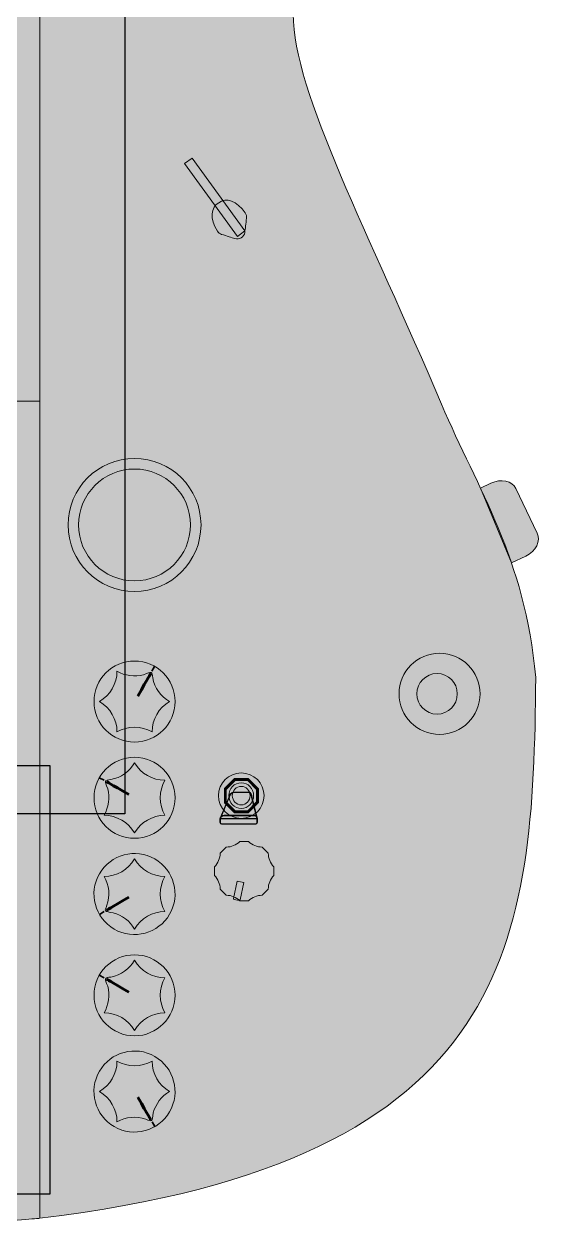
# Model space of a CAD drawing. Header units: millimetres. Extents: x -1358 to 1584, y -714 to 655.
# Drawn here: x 269 to 371.1, y -713.6 to -476.2 of the extents above; entities that cross this region are included whole.
import ezdxf

# ---------------------------------------------------------------- set-up
doc = ezdxf.new("R2010")
doc.units = ezdxf.units.MM
doc.header["$MEASUREMENT"] = 0
doc.layers.add('finished guitar', color=7, linetype='Continuous')
picture_1 = doc.add_image_def('image8.png', size_in_pixel=(312, 240))
picture_2 = doc.add_image_def('image9.png', size_in_pixel=(242, 171))
picture_3 = doc.add_image_def('image10.png', size_in_pixel=(389, 588))

# ---------------------------------------------------------------- blocks, each defined once
blk = doc.blocks.new('block 244')
at = {"layer": 'finished guitar', "true_color": 0xf23005}
h = blk.add_hatch(color=20, dxfattribs=at)
h.dxf.hatch_style = 2
edge = h.paths.add_edge_path()
edge.add_spline(control_points=[(194.09, -330.14), (194.09, -330.14), (235.33, -330.14), (244.16, -330.14), (244.16, -336.05), (244.16, -366.73), (244.16, -381.32), (244.16, -395.91), (250.05, -404.66), (253.46, -409.58), (259.45, -420.31), (272.13, -425.75), (272.13, -425.75), (272.13, -425.75), (272.13, -712.05), (272.13, -712.05), (272.13, -712.05), (257.97, -713.57), (219.04, -713.57), (180.12, -713.57), (166.13, -710.48), (166.13, -710.48), (166.13, -710.48), (166.13, -381.18), (166.13, -381.18), (166.13, -381.18), (173.96, -381.73), (183.36, -373.65), (187.62, -369.84), (192.04, -363.09), (194.09, -359.56), (194.09, -353.51), (194.09, -330.14), (194.09, -330.14)], knot_values=[0, 0, 0, 0, 1, 1, 1, 2, 2, 2, 3, 3, 3, 4, 4, 4, 5, 5, 5, 6, 6, 6, 7, 7, 7, 8, 8, 8, 9, 9, 9, 10, 10, 10, 11, 11, 11, 11], degree=3, periodic=1)
at = {"layer": 'finished guitar', "lineweight": 0}
blk.add_open_spline([(194.09, -330.14), (194.09, -330.14), (235.33, -330.14), (244.16, -330.14), (244.16, -336.05), (244.16, -366.73), (244.16, -381.32), (244.16, -395.91), (250.05, -404.66), (253.46, -409.58), (259.45, -420.31), (272.13, -425.75), (272.13, -425.75), (272.13, -425.75), (272.13, -712.05), (272.13, -712.05), (272.13, -712.05), (257.97, -713.57), (219.04, -713.57), (180.12, -713.57), (166.13, -710.48), (166.13, -710.48), (166.13, -710.48), (166.13, -381.18), (166.13, -381.18), (166.13, -381.18), (173.96, -381.73), (183.36, -373.65), (187.62, -369.84), (192.04, -363.09), (194.09, -359.56), (194.09, -353.51), (194.09, -330.14), (194.09, -330.14)], degree=3, knots=[0, 0, 0, 0, 1, 1, 1, 2, 2, 2, 3, 3, 3, 4, 4, 4, 5, 5, 5, 6, 6, 6, 7, 7, 7, 8, 8, 8, 9, 9, 9, 10, 10, 10, 11, 11, 11, 11], dxfattribs=at)
blk = doc.blocks.new('block 243')
at = {"layer": 'finished guitar', "true_color": 0xf13005}
h = blk.add_hatch(color=20, dxfattribs=at)
h.dxf.hatch_style = 2
h.paths.add_polyline_path([(166.13, -550.73), (272.13, -550.73), (272.13, -425.75), (166.13, -425.75)])
at = {"layer": 'finished guitar', "lineweight": 0}
blk.add_lwpolyline([(166.13, -550.73), (272.13, -550.73), (272.13, -425.75), (166.13, -425.75), (166.13, -550.73)], dxfattribs=at)
at = {"layer": 'finished guitar'}
blk.add_blockref('block 244', (0, 0), dxfattribs=at)
blk = doc.blocks.new('block 282')
at = {"layer": 'finished guitar', "true_color": 0x031ca6}
h = blk.add_hatch(color=164, dxfattribs=at)
edge = h.paths.add_edge_path()
edge.add_spline(control_points=[(370.06, -605.27), (367.89, -581.48), (358.68, -568.35), (351.45, -551.29), (337.35, -518.02), (322.15, -489.67), (322.15, -474.28), (324.57, -448.02), (360.5, -403.53), (347.8, -355.74), (347.8, -355.74), (347.8, -355.74), (347.8, -355.74), (344.28, -345.04), (338.66, -341), (336.23, -341), (336.23, -341), (336.23, -341), (336.23, -341), (334.86, -342.16), (335.42, -343.44), (335.34, -346.82), (335.45, -363.66), (328.1, -422.58), (282.81, -425.87), (282.81, -425.87), (282.81, -425.87), (282.81, -425.87), (277.65, -425.87), (272.13, -425.75), (272.13, -425.75), (272.13, -425.75), (272.12, -712.05), (272.13, -712.05), (366.54, -700.79), (369.55, -656.92), (370.06, -605.27), (370.06, -605.27), (370.06, -605.27), (370.06, -605.27)], knot_values=[0, 0, 0, 0, 1, 1, 1, 2, 2, 2, 3, 3, 3, 4, 4, 4, 5, 5, 5, 6, 6, 6, 7, 7, 7, 8, 8, 8, 9, 9, 9, 10, 10, 10, 11, 11, 11, 12, 12, 12, 13, 13, 13, 13], degree=3, periodic=1)
at = {"layer": 'finished guitar', "lineweight": 0}
blk.add_open_spline([(370.06, -605.27), (367.89, -581.48), (358.68, -568.35), (351.45, -551.29), (337.35, -518.02), (322.15, -489.67), (322.15, -474.28), (324.57, -448.02), (360.5, -403.53), (347.8, -355.74), (347.8, -355.74), (347.8, -355.74), (347.8, -355.74), (344.28, -345.04), (338.66, -341), (336.23, -341), (336.23, -341), (336.23, -341), (336.23, -341), (334.86, -342.16), (335.42, -343.44), (335.34, -346.82), (335.45, -363.66), (328.1, -422.58), (282.81, -425.87), (282.81, -425.87), (282.81, -425.87), (282.81, -425.87), (277.65, -425.87), (272.13, -425.75), (272.13, -425.75), (272.13, -425.75), (272.12, -712.05), (272.13, -712.05), (366.54, -700.79), (369.55, -656.92), (370.06, -605.27), (370.06, -605.27), (370.06, -605.27), (370.06, -605.27)], degree=3, knots=[0, 0, 0, 0, 1, 1, 1, 2, 2, 2, 3, 3, 3, 4, 4, 4, 5, 5, 5, 6, 6, 6, 7, 7, 7, 8, 8, 8, 9, 9, 9, 10, 10, 10, 11, 11, 11, 12, 12, 12, 13, 13, 13, 13], dxfattribs=at)
blk = doc.blocks.new('block 281')
at = {"layer": 'finished guitar'}
blk.add_blockref('block 282', (0, 0), dxfattribs=at)
blk = doc.blocks.new('block 284')
at = {"layer": 'finished guitar', "true_color": 0x191919}
blk.add_hatch(color=179, dxfattribs=at).paths.add_polyline_path([(312.64, -517.09), (311.15, -518.17), (300.73, -503.81), (302.22, -502.73)])
at = {"layer": 'finished guitar', "true_color": 0x1c1c1c}
h = blk.add_hatch(color=179, dxfattribs=at)
edge = h.paths.add_edge_path()
edge.add_spline(control_points=[(312.6, -517.39), (312.7, -516.65), (312.81, -515.69), (312.95, -514.55), (312.99, -514.2), (312.9, -513.84), (312.71, -513.54), (311.07, -511.11), (308.87, -510.45), (307.48, -511.52), (305.95, -512.39), (305.61, -514.71), (307.21, -517.16), (307.41, -517.46), (307.69, -517.67), (308.03, -517.78), (309.1, -518.11), (309.98, -518.39), (310.66, -518.61), (311.55, -518.91), (312.48, -518.32), (312.6, -517.39)], knot_values=[0, 0, 0, 0, 1, 1, 1, 2, 2, 2, 3, 3, 3, 4, 4, 4, 5, 5, 5, 6, 6, 6, 7, 7, 7, 7], degree=3, periodic=1)
at = {"layer": 'finished guitar', "lineweight": 0}
blk.add_lwpolyline([(312.64, -517.09), (311.15, -518.17), (300.73, -503.81), (302.22, -502.73), (312.64, -517.09)], dxfattribs=at)
blk.add_open_spline([(312.6, -517.39), (312.7, -516.65), (312.81, -515.69), (312.95, -514.55), (312.99, -514.2), (312.9, -513.84), (312.71, -513.54), (311.07, -511.11), (308.87, -510.45), (307.48, -511.52), (305.95, -512.39), (305.61, -514.71), (307.21, -517.16), (307.41, -517.46), (307.69, -517.67), (308.03, -517.78), (309.1, -518.11), (309.98, -518.39), (310.66, -518.61), (311.55, -518.91), (312.48, -518.32), (312.6, -517.39)], degree=3, knots=[0, 0, 0, 0, 1, 1, 1, 2, 2, 2, 3, 3, 3, 4, 4, 4, 5, 5, 5, 6, 6, 6, 7, 7, 7, 7], dxfattribs=at)
blk = doc.blocks.new('block 283')
at = {"layer": 'finished guitar', "true_color": 0x191919}
h = blk.add_hatch(color=179, dxfattribs=at)
h.dxf.hatch_style = 2
edge = h.paths.add_edge_path()
edge.add_spline(control_points=[(368.09, -581.31), (368.09, -581.31), (365.27, -582.65), (365.27, -582.65), (365.27, -582.65), (359.17, -567.92), (359.17, -567.92), (359.17, -567.92), (361.22, -566.92), (361.22, -566.92), (363.21, -565.96), (365.42, -566.43), (366.16, -567.98), (366.16, -567.98), (370.35, -576.75), (370.35, -576.75), (371.09, -578.3), (370.08, -580.34), (368.09, -581.31)], knot_values=[0, 0, 0, 0, 1, 1, 1, 2, 2, 2, 3, 3, 3, 4, 4, 4, 5, 5, 5, 6, 6, 6, 6], degree=3, periodic=1)
h = blk.add_hatch(color=179, dxfattribs=at)
edge = h.paths.add_edge_path()
edge.add_spline(control_points=[(343.07, -608.5), (343.07, -612.92), (346.65, -616.5), (351.07, -616.5), (355.49, -616.5), (359.07, -612.92), (359.07, -608.5), (359.07, -604.08), (355.49, -600.5), (351.07, -600.5), (346.65, -600.5), (343.07, -604.08), (343.07, -608.5)], knot_values=[0, 0, 0, 0, 1, 1, 1, 2, 2, 2, 3, 3, 3, 4, 4, 4, 4], degree=3, periodic=1)
h = blk.add_hatch(color=179, dxfattribs=at)
edge = h.paths.add_edge_path()
edge.add_spline(control_points=[(346.57, -608.5), (346.57, -610.71), (348.36, -612.5), (350.57, -612.5), (352.78, -612.5), (354.57, -610.71), (354.57, -608.5), (354.57, -606.29), (352.78, -604.5), (350.57, -604.5), (348.36, -604.5), (346.57, -606.29), (346.57, -608.5)], knot_values=[0, 0, 0, 0, 1, 1, 1, 2, 2, 2, 3, 3, 3, 4, 4, 4, 4], degree=3, periodic=1)
at = {"layer": 'finished guitar', "lineweight": 0}
for points, knots in [([(368.09, -581.31), (368.09, -581.31), (365.27, -582.65), (365.27, -582.65), (365.27, -582.65), (359.17, -567.92), (359.17, -567.92), (359.17, -567.92), (361.22, -566.92), (361.22, -566.92), (363.21, -565.96), (365.42, -566.43), (366.16, -567.98), (366.16, -567.98), (370.35, -576.75), (370.35, -576.75), (371.09, -578.3), (370.08, -580.34), (368.09, -581.31)], [0, 0, 0, 0, 1, 1, 1, 2, 2, 2, 3, 3, 3, 4, 4, 4, 5, 5, 5, 6, 6, 6, 6]), ([(343.07, -608.5), (343.07, -612.92), (346.65, -616.5), (351.07, -616.5), (355.49, -616.5), (359.07, -612.92), (359.07, -608.5), (359.07, -604.08), (355.49, -600.5), (351.07, -600.5), (346.65, -600.5), (343.07, -604.08), (343.07, -608.5)], [0, 0, 0, 0, 1, 1, 1, 2, 2, 2, 3, 3, 3, 4, 4, 4, 4]), ([(346.57, -608.5), (346.57, -610.71), (348.36, -612.5), (350.57, -612.5), (352.78, -612.5), (354.57, -610.71), (354.57, -608.5), (354.57, -606.29), (352.78, -604.5), (350.57, -604.5), (348.36, -604.5), (346.57, -606.29), (346.57, -608.5)], [0, 0, 0, 0, 1, 1, 1, 2, 2, 2, 3, 3, 3, 4, 4, 4, 4])]:
    blk.add_open_spline(points, degree=3, knots=knots, dxfattribs=at)
at = {"layer": 'finished guitar'}
blk.add_blockref('block 284', (0, 0), dxfattribs=at)
blk = doc.blocks.new('block 280')
at = {"layer": 'finished guitar'}
for name in ['block 281', 'block 283']:
    blk.add_blockref(name, (0, 0), dxfattribs=at)
blk = doc.blocks.new('block 287')
at = {"layer": 'finished guitar', "true_color": 0x000033}
h = blk.add_hatch(color=178, dxfattribs=at)
h.dxf.hatch_style = 2
h.paths.add_polyline_path([(261.63, -635.03), (176.63, -635.03), (176.63, -695.03), (261.63, -695.03)])
h.paths.add_polyline_path([(260.95, -635.71), (260.95, -694.35), (177.3, -694.35), (177.3, -635.71)])
h = blk.add_hatch(color=178, dxfattribs=at)
h.dxf.hatch_style = 2
h.paths.add_polyline_path([(176.96, -694.69), (176.96, -635.37), (261.29, -635.37), (261.29, -694.69)])
at = {"layer": 'finished guitar', "lineweight": 0}
for points in [[(261.63, -635.03), (176.63, -635.03), (176.63, -695.03), (261.63, -695.03), (261.63, -635.03), (261.63, -635.03)], [(176.96, -694.69), (176.96, -635.37), (261.29, -635.37), (261.29, -694.69), (176.96, -694.69)], [(260.95, -635.71), (260.95, -694.35), (177.3, -694.35), (177.3, -635.71), (260.95, -635.71)]]:
    blk.add_lwpolyline(points, dxfattribs=at)
blk = doc.blocks.new('block 288')
at = {"layer": 'finished guitar'}
image = blk.add_image(picture_1, insert=(164.04, -707.32), size_in_units=(110.07, 84.67), dxfattribs=at)
blk = doc.blocks.new('block 289')
at = {"layer": 'finished guitar'}
image = blk.add_image(picture_2, insert=(176.39, -695.32), size_in_units=(85.37, 60.32), dxfattribs=at)
blk = doc.blocks.new('block 286')
at = {"layer": 'finished guitar'}
for name in ['block 288', 'block 289', 'block 287']:
    blk.add_blockref(name, (0, 0), dxfattribs=at)
blk = doc.blocks.new('block 299')
at = {"layer": 'finished guitar', "true_color": 0x191919}
h = blk.add_hatch(color=179, dxfattribs=at)
edge = h.paths.add_edge_path()
edge.add_spline(control_points=[(297.76, -691.03), (299.97, -687.2), (298.66, -682.31), (294.83, -680.1), (291, -677.89), (286.11, -679.2), (283.9, -683.03), (281.69, -686.85), (283, -691.75), (286.83, -693.96), (290.66, -696.17), (295.55, -694.85), (297.76, -691.03)], knot_values=[0, 0, 0, 0, 1, 1, 1, 2, 2, 2, 3, 3, 3, 4, 4, 4, 4], degree=3, periodic=1)
h = blk.add_hatch(color=179, dxfattribs=at)
h.dxf.hatch_style = 2
edge = h.paths.add_edge_path()
edge.add_spline(control_points=[(287.37, -693.03), (287.37, -693.03), (287.37, -693.03), (287.37, -693.03), (289.11, -692.02), (291.19, -691.83), (293.06, -692.47), (294.29, -693.03), (294.29, -693.03), (294.53, -691.22), (295.01, -689.47), (296.15, -687.96), (297.76, -687.03), (297.76, -687.03), (297.76, -687.03), (297.76, -687.03), (295.62, -685.79), (294.29, -683.5), (294.29, -681.03), (294.29, -681.03), (294.29, -681.03), (294.29, -681.03), (292.15, -682.26), (289.51, -682.26), (287.37, -681.03), (287.37, -681.03), (287.37, -681.03), (287.37, -681.03), (287.37, -683.5), (286.05, -685.79), (283.9, -687.03), (283.9, -687.03), (283.9, -687.03), (283.9, -687.03), (286.05, -688.27), (287.37, -690.55), (287.37, -693.03)], knot_values=[0, 0, 0, 0, 1, 1, 1, 2, 2, 2, 3, 3, 3, 4, 4, 4, 5, 5, 5, 6, 6, 6, 7, 7, 7, 8, 8, 8, 9, 9, 9, 10, 10, 10, 11, 11, 11, 12, 12, 12, 12], degree=3, periodic=1)
at = {"layer": 'finished guitar', "color": 178, "lineweight": 35, "true_color": 0x000000}
blk.add_lwpolyline([(294.3, -693.02), (294.86, -693.94)], dxfattribs=at)
at = {"layer": 'finished guitar', "lineweight": 0}
blk.add_open_spline([(297.76, -691.03), (299.97, -687.2), (298.66, -682.31), (294.83, -680.1), (291, -677.89), (286.11, -679.2), (283.9, -683.03), (281.69, -686.85), (283, -691.75), (286.83, -693.96), (290.66, -696.17), (295.55, -694.85), (297.76, -691.03)], degree=3, knots=[0, 0, 0, 0, 1, 1, 1, 2, 2, 2, 3, 3, 3, 4, 4, 4, 4], dxfattribs=at)
at = {"layer": 'finished guitar', "color": 7, "lineweight": 18, "true_color": 0xffffff}
blk.add_open_spline([(287.37, -693.03), (287.37, -693.03), (287.37, -693.03), (287.37, -693.03), (289.11, -692.02), (291.19, -691.83), (293.06, -692.47), (294.29, -693.03), (294.29, -693.03), (294.53, -691.22), (295.01, -689.47), (296.15, -687.96), (297.76, -687.03), (297.76, -687.03), (297.76, -687.03), (297.76, -687.03), (295.62, -685.79), (294.29, -683.5), (294.29, -681.03), (294.29, -681.03), (294.29, -681.03), (294.29, -681.03), (292.15, -682.26), (289.51, -682.26), (287.37, -681.03), (287.37, -681.03), (287.37, -681.03), (287.37, -681.03), (287.37, -683.5), (286.05, -685.79), (283.9, -687.03), (283.9, -687.03), (283.9, -687.03), (283.9, -687.03), (286.05, -688.27), (287.37, -690.55), (287.37, -693.03)], degree=3, knots=[0, 0, 0, 0, 1, 1, 1, 2, 2, 2, 3, 3, 3, 4, 4, 4, 5, 5, 5, 6, 6, 6, 7, 7, 7, 8, 8, 8, 9, 9, 9, 10, 10, 10, 11, 11, 11, 12, 12, 12, 12], dxfattribs=at)
at = {"layer": 'finished guitar', "color": 178, "lineweight": 60, "true_color": 0x000000}
blk.add_open_spline([(291.47, -688.13), (293.59, -691.82), (294.02, -692.56), (294.02, -692.56)], degree=3, dxfattribs=at)
blk = doc.blocks.new('block 298')
at = {"layer": 'finished guitar'}
blk.add_blockref('block 299', (0, 0), dxfattribs=at)
blk = doc.blocks.new('block 301')
at = {"layer": 'finished guitar', "true_color": 0x191919}
h = blk.add_hatch(color=179, dxfattribs=at)
edge = h.paths.add_edge_path()
edge.add_spline(control_points=[(282.83, -668.03), (282.83, -672.45), (286.41, -676.03), (290.83, -676.03), (295.25, -676.03), (298.83, -672.45), (298.83, -668.03), (298.83, -663.61), (295.25, -660.03), (290.83, -660.03), (286.41, -660.03), (282.83, -663.61), (282.83, -668.03)], knot_values=[0, 0, 0, 0, 1, 1, 1, 2, 2, 2, 3, 3, 3, 4, 4, 4, 4], degree=3, periodic=1)
h = blk.add_hatch(color=179, dxfattribs=at)
h.dxf.hatch_style = 2
edge = h.paths.add_edge_path()
edge.add_spline(control_points=[(290.83, -661.1), (290.83, -661.1), (290.83, -661.1), (290.83, -661.1), (289.82, -662.85), (288.12, -664.05), (286.18, -664.43), (284.83, -664.56), (284.83, -664.56), (285.53, -666.25), (285.99, -668), (285.76, -669.88), (284.83, -671.49), (284.83, -671.49), (284.83, -671.49), (284.83, -671.49), (287.31, -671.49), (289.59, -672.81), (290.83, -674.96), (290.83, -674.96), (290.83, -674.96), (290.83, -674.96), (292.07, -672.81), (294.36, -671.49), (296.83, -671.49), (296.83, -671.49), (296.83, -671.49), (296.83, -671.49), (295.59, -669.35), (295.59, -666.71), (296.83, -664.56), (296.83, -664.56), (296.83, -664.56), (296.83, -664.56), (294.36, -664.56), (292.07, -663.24), (290.83, -661.1)], knot_values=[0, 0, 0, 0, 1, 1, 1, 2, 2, 2, 3, 3, 3, 4, 4, 4, 5, 5, 5, 6, 6, 6, 7, 7, 7, 8, 8, 8, 9, 9, 9, 10, 10, 10, 11, 11, 11, 12, 12, 12, 12], degree=3, periodic=1)
at = {"layer": 'finished guitar', "color": 178, "lineweight": 35, "true_color": 0x000000}
blk.add_lwpolyline([(284.83, -664.57), (283.88, -664.06)], dxfattribs=at)
at = {"layer": 'finished guitar', "lineweight": 0}
blk.add_open_spline([(282.83, -668.03), (282.83, -672.45), (286.41, -676.03), (290.83, -676.03), (295.25, -676.03), (298.83, -672.45), (298.83, -668.03), (298.83, -663.61), (295.25, -660.03), (290.83, -660.03), (286.41, -660.03), (282.83, -663.61), (282.83, -668.03)], degree=3, knots=[0, 0, 0, 0, 1, 1, 1, 2, 2, 2, 3, 3, 3, 4, 4, 4, 4], dxfattribs=at)
at = {"layer": 'finished guitar', "color": 7, "lineweight": 18, "true_color": 0xffffff}
blk.add_open_spline([(290.83, -661.1), (290.83, -661.1), (290.83, -661.1), (290.83, -661.1), (289.82, -662.85), (288.12, -664.05), (286.18, -664.43), (284.83, -664.56), (284.83, -664.56), (285.53, -666.25), (285.99, -668), (285.76, -669.88), (284.83, -671.49), (284.83, -671.49), (284.83, -671.49), (284.83, -671.49), (287.31, -671.49), (289.59, -672.81), (290.83, -674.96), (290.83, -674.96), (290.83, -674.96), (290.83, -674.96), (292.07, -672.81), (294.36, -671.49), (296.83, -671.49), (296.83, -671.49), (296.83, -671.49), (296.83, -671.49), (295.59, -669.35), (295.59, -666.71), (296.83, -664.56), (296.83, -664.56), (296.83, -664.56), (296.83, -664.56), (294.36, -664.56), (292.07, -663.24), (290.83, -661.1)], degree=3, knots=[0, 0, 0, 0, 1, 1, 1, 2, 2, 2, 3, 3, 3, 4, 4, 4, 5, 5, 5, 6, 6, 6, 7, 7, 7, 8, 8, 8, 9, 9, 9, 10, 10, 10, 11, 11, 11, 12, 12, 12, 12], dxfattribs=at)
at = {"layer": 'finished guitar', "color": 178, "lineweight": 60, "true_color": 0x000000}
blk.add_open_spline([(289.73, -667.39), (286.04, -665.26), (285.3, -664.83), (285.3, -664.83)], degree=3, dxfattribs=at)
blk = doc.blocks.new('block 300')
at = {"layer": 'finished guitar'}
blk.add_blockref('block 301', (0, 0), dxfattribs=at)
blk = doc.blocks.new('block 303')
at = {"layer": 'finished guitar', "true_color": 0x191919}
h = blk.add_hatch(color=179, dxfattribs=at)
edge = h.paths.add_edge_path()
edge.add_spline(control_points=[(286.83, -654.96), (290.66, -657.16), (295.55, -655.85), (297.76, -652.03), (299.97, -648.2), (298.66, -643.31), (294.83, -641.1), (291, -638.89), (286.11, -640.2), (283.9, -644.03), (281.69, -647.85), (283, -652.75), (286.83, -654.96)], knot_values=[0, 0, 0, 0, 1, 1, 1, 2, 2, 2, 3, 3, 3, 4, 4, 4, 4], degree=3, periodic=1)
h = blk.add_hatch(color=179, dxfattribs=at)
h.dxf.hatch_style = 2
edge = h.paths.add_edge_path()
edge.add_spline(control_points=[(284.83, -644.56), (284.83, -644.56), (284.83, -644.56), (284.83, -644.56), (285.84, -646.31), (286.03, -648.39), (285.39, -650.26), (284.83, -651.49), (284.83, -651.49), (286.64, -651.73), (288.38, -652.2), (289.9, -653.35), (290.83, -654.96), (290.83, -654.96), (290.83, -654.96), (290.83, -654.96), (292.07, -652.81), (294.36, -651.49), (296.83, -651.49), (296.83, -651.49), (296.83, -651.49), (296.83, -651.49), (295.59, -649.35), (295.59, -646.71), (296.83, -644.56), (296.83, -644.56), (296.83, -644.56), (296.83, -644.56), (294.36, -644.56), (292.07, -643.24), (290.83, -641.1), (290.83, -641.1), (290.83, -641.1), (290.83, -641.1), (289.59, -643.24), (287.31, -644.56), (284.83, -644.56)], knot_values=[0, 0, 0, 0, 1, 1, 1, 2, 2, 2, 3, 3, 3, 4, 4, 4, 5, 5, 5, 6, 6, 6, 7, 7, 7, 8, 8, 8, 9, 9, 9, 10, 10, 10, 11, 11, 11, 12, 12, 12, 12], degree=3, periodic=1)
at = {"layer": 'finished guitar', "color": 178, "lineweight": 35, "true_color": 0x000000}
blk.add_lwpolyline([(284.84, -651.5), (283.92, -652.06)], dxfattribs=at)
at = {"layer": 'finished guitar', "lineweight": 0}
blk.add_open_spline([(286.83, -654.96), (290.66, -657.16), (295.55, -655.85), (297.76, -652.03), (299.97, -648.2), (298.66, -643.31), (294.83, -641.1), (291, -638.89), (286.11, -640.2), (283.9, -644.03), (281.69, -647.85), (283, -652.75), (286.83, -654.96)], degree=3, knots=[0, 0, 0, 0, 1, 1, 1, 2, 2, 2, 3, 3, 3, 4, 4, 4, 4], dxfattribs=at)
at = {"layer": 'finished guitar', "color": 7, "lineweight": 18, "true_color": 0xffffff}
blk.add_open_spline([(284.83, -644.56), (284.83, -644.56), (284.83, -644.56), (284.83, -644.56), (285.84, -646.31), (286.03, -648.39), (285.39, -650.26), (284.83, -651.49), (284.83, -651.49), (286.64, -651.73), (288.38, -652.2), (289.9, -653.35), (290.83, -654.96), (290.83, -654.96), (290.83, -654.96), (290.83, -654.96), (292.07, -652.81), (294.36, -651.49), (296.83, -651.49), (296.83, -651.49), (296.83, -651.49), (296.83, -651.49), (295.59, -649.35), (295.59, -646.71), (296.83, -644.56), (296.83, -644.56), (296.83, -644.56), (296.83, -644.56), (294.36, -644.56), (292.07, -643.24), (290.83, -641.1), (290.83, -641.1), (290.83, -641.1), (290.83, -641.1), (289.59, -643.24), (287.31, -644.56), (284.83, -644.56)], degree=3, knots=[0, 0, 0, 0, 1, 1, 1, 2, 2, 2, 3, 3, 3, 4, 4, 4, 5, 5, 5, 6, 6, 6, 7, 7, 7, 8, 8, 8, 9, 9, 9, 10, 10, 10, 11, 11, 11, 12, 12, 12, 12], dxfattribs=at)
at = {"layer": 'finished guitar', "color": 178, "lineweight": 60, "true_color": 0x000000}
blk.add_open_spline([(289.73, -648.66), (286.04, -650.79), (285.3, -651.22), (285.3, -651.22)], degree=3, dxfattribs=at)
blk = doc.blocks.new('block 302')
at = {"layer": 'finished guitar'}
blk.add_blockref('block 303', (0, 0), dxfattribs=at)
blk = doc.blocks.new('block 305')
at = {"layer": 'finished guitar', "true_color": 0x191919}
h = blk.add_hatch(color=179, dxfattribs=at)
edge = h.paths.add_edge_path()
edge.add_spline(control_points=[(282.83, -629.03), (282.83, -633.45), (286.41, -637.03), (290.83, -637.03), (295.25, -637.03), (298.83, -633.45), (298.83, -629.03), (298.83, -624.61), (295.25, -621.03), (290.83, -621.03), (286.41, -621.03), (282.83, -624.61), (282.83, -629.03)], knot_values=[0, 0, 0, 0, 1, 1, 1, 2, 2, 2, 3, 3, 3, 4, 4, 4, 4], degree=3, periodic=1)
h = blk.add_hatch(color=179, dxfattribs=at)
h.dxf.hatch_style = 2
edge = h.paths.add_edge_path()
edge.add_spline(control_points=[(290.83, -622.1), (290.83, -622.1), (290.83, -622.1), (290.83, -622.1), (289.82, -623.85), (288.12, -625.05), (286.18, -625.43), (284.83, -625.56), (284.83, -625.56), (285.53, -627.25), (285.99, -629), (285.76, -630.88), (284.83, -632.49), (284.83, -632.49), (284.83, -632.49), (284.83, -632.49), (287.31, -632.49), (289.59, -633.81), (290.83, -635.96), (290.83, -635.96), (290.83, -635.96), (290.83, -635.96), (292.07, -633.81), (294.36, -632.49), (296.83, -632.49), (296.83, -632.49), (296.83, -632.49), (296.83, -632.49), (295.59, -630.35), (295.59, -627.71), (296.83, -625.56), (296.83, -625.56), (296.83, -625.56), (296.83, -625.56), (294.36, -625.56), (292.07, -624.24), (290.83, -622.1)], knot_values=[0, 0, 0, 0, 1, 1, 1, 2, 2, 2, 3, 3, 3, 4, 4, 4, 5, 5, 5, 6, 6, 6, 7, 7, 7, 8, 8, 8, 9, 9, 9, 10, 10, 10, 11, 11, 11, 12, 12, 12, 12], degree=3, periodic=1)
at = {"layer": 'finished guitar', "color": 178, "lineweight": 35, "true_color": 0x000000}
blk.add_lwpolyline([(284.83, -625.57), (283.88, -625.06)], dxfattribs=at)
at = {"layer": 'finished guitar', "lineweight": 0}
blk.add_open_spline([(282.83, -629.03), (282.83, -633.45), (286.41, -637.03), (290.83, -637.03), (295.25, -637.03), (298.83, -633.45), (298.83, -629.03), (298.83, -624.61), (295.25, -621.03), (290.83, -621.03), (286.41, -621.03), (282.83, -624.61), (282.83, -629.03)], degree=3, knots=[0, 0, 0, 0, 1, 1, 1, 2, 2, 2, 3, 3, 3, 4, 4, 4, 4], dxfattribs=at)
at = {"layer": 'finished guitar', "color": 7, "lineweight": 18, "true_color": 0xffffff}
blk.add_open_spline([(290.83, -622.1), (290.83, -622.1), (290.83, -622.1), (290.83, -622.1), (289.82, -623.85), (288.12, -625.05), (286.18, -625.43), (284.83, -625.56), (284.83, -625.56), (285.53, -627.25), (285.99, -629), (285.76, -630.88), (284.83, -632.49), (284.83, -632.49), (284.83, -632.49), (284.83, -632.49), (287.31, -632.49), (289.59, -633.81), (290.83, -635.96), (290.83, -635.96), (290.83, -635.96), (290.83, -635.96), (292.07, -633.81), (294.36, -632.49), (296.83, -632.49), (296.83, -632.49), (296.83, -632.49), (296.83, -632.49), (295.59, -630.35), (295.59, -627.71), (296.83, -625.56), (296.83, -625.56), (296.83, -625.56), (296.83, -625.56), (294.36, -625.56), (292.07, -624.24), (290.83, -622.1)], degree=3, knots=[0, 0, 0, 0, 1, 1, 1, 2, 2, 2, 3, 3, 3, 4, 4, 4, 5, 5, 5, 6, 6, 6, 7, 7, 7, 8, 8, 8, 9, 9, 9, 10, 10, 10, 11, 11, 11, 12, 12, 12, 12], dxfattribs=at)
at = {"layer": 'finished guitar', "color": 178, "lineweight": 60, "true_color": 0x000000}
blk.add_open_spline([(289.73, -628.39), (286.04, -626.26), (285.3, -625.83), (285.3, -625.83)], degree=3, dxfattribs=at)
blk = doc.blocks.new('block 304')
at = {"layer": 'finished guitar'}
blk.add_blockref('block 305', (0, 0), dxfattribs=at)
blk = doc.blocks.new('block 307')
at = {"layer": 'finished guitar', "true_color": 0x191919}
h = blk.add_hatch(color=179, dxfattribs=at)
edge = h.paths.add_edge_path()
edge.add_spline(control_points=[(290.83, -602.03), (286.41, -602.03), (282.83, -605.61), (282.83, -610.03), (282.83, -614.45), (286.41, -618.03), (290.83, -618.03), (295.25, -618.03), (298.83, -614.45), (298.83, -610.03), (298.83, -605.61), (295.25, -602.03), (290.83, -602.03)], knot_values=[0, 0, 0, 0, 1, 1, 1, 2, 2, 2, 3, 3, 3, 4, 4, 4, 4], degree=3, periodic=1)
h = blk.add_hatch(color=179, dxfattribs=at)
h.dxf.hatch_style = 2
edge = h.paths.add_edge_path()
edge.add_spline(control_points=[(297.76, -610.03), (297.76, -610.03), (297.76, -610.03), (297.76, -610.03), (296.01, -609.02), (294.81, -607.31), (294.43, -605.37), (294.29, -604.03), (294.29, -604.03), (292.61, -604.72), (290.86, -605.19), (288.97, -604.96), (287.37, -604.03), (287.37, -604.03), (287.37, -604.03), (287.37, -604.03), (287.37, -606.5), (286.05, -608.79), (283.9, -610.03), (283.9, -610.03), (283.9, -610.03), (283.9, -610.03), (286.05, -611.26), (287.37, -613.55), (287.37, -616.03), (287.37, -616.03), (287.37, -616.03), (287.37, -616.03), (289.51, -614.79), (292.15, -614.79), (294.29, -616.03), (294.29, -616.03), (294.29, -616.03), (294.29, -616.03), (294.29, -613.55), (295.62, -611.26), (297.76, -610.03)], knot_values=[0, 0, 0, 0, 1, 1, 1, 2, 2, 2, 3, 3, 3, 4, 4, 4, 5, 5, 5, 6, 6, 6, 7, 7, 7, 8, 8, 8, 9, 9, 9, 10, 10, 10, 11, 11, 11, 12, 12, 12, 12], degree=3, periodic=1)
at = {"layer": 'finished guitar', "color": 178, "lineweight": 35, "true_color": 0x000000}
blk.add_lwpolyline([(294.28, -604.03), (294.8, -603.08)], dxfattribs=at)
at = {"layer": 'finished guitar', "lineweight": 0}
blk.add_open_spline([(290.83, -602.03), (286.41, -602.03), (282.83, -605.61), (282.83, -610.03), (282.83, -614.45), (286.41, -618.03), (290.83, -618.03), (295.25, -618.03), (298.83, -614.45), (298.83, -610.03), (298.83, -605.61), (295.25, -602.03), (290.83, -602.03)], degree=3, knots=[0, 0, 0, 0, 1, 1, 1, 2, 2, 2, 3, 3, 3, 4, 4, 4, 4], dxfattribs=at)
at = {"layer": 'finished guitar', "color": 7, "lineweight": 18, "true_color": 0xffffff}
blk.add_open_spline([(297.76, -610.03), (297.76, -610.03), (297.76, -610.03), (297.76, -610.03), (296.01, -609.02), (294.81, -607.31), (294.43, -605.37), (294.29, -604.03), (294.29, -604.03), (292.61, -604.72), (290.86, -605.19), (288.97, -604.96), (287.37, -604.03), (287.37, -604.03), (287.37, -604.03), (287.37, -604.03), (287.37, -606.5), (286.05, -608.79), (283.9, -610.03), (283.9, -610.03), (283.9, -610.03), (283.9, -610.03), (286.05, -611.26), (287.37, -613.55), (287.37, -616.03), (287.37, -616.03), (287.37, -616.03), (287.37, -616.03), (289.51, -614.79), (292.15, -614.79), (294.29, -616.03), (294.29, -616.03), (294.29, -616.03), (294.29, -616.03), (294.29, -613.55), (295.62, -611.26), (297.76, -610.03)], degree=3, knots=[0, 0, 0, 0, 1, 1, 1, 2, 2, 2, 3, 3, 3, 4, 4, 4, 5, 5, 5, 6, 6, 6, 7, 7, 7, 8, 8, 8, 9, 9, 9, 10, 10, 10, 11, 11, 11, 12, 12, 12, 12], dxfattribs=at)
at = {"layer": 'finished guitar', "color": 178, "lineweight": 60, "true_color": 0x000000}
blk.add_open_spline([(291.47, -608.93), (293.6, -605.24), (294.02, -604.5), (294.02, -604.5)], degree=3, dxfattribs=at)
blk = doc.blocks.new('block 306')
at = {"layer": 'finished guitar'}
blk.add_blockref('block 307', (0, 0), dxfattribs=at)
blk = doc.blocks.new('block 308')
at = {"layer": 'finished guitar', "true_color": 0x191919}
h = blk.add_hatch(color=179, dxfattribs=at)
edge = h.paths.add_edge_path()
edge.add_spline(control_points=[(313.34, -637.65), (313.34, -637.65), (311.63, -637.65), (311.63, -637.65), (310.92, -638.36), (309.95, -638.76), (308.94, -638.76), (308.94, -638.76), (307.73, -639.97), (307.73, -639.97), (307.73, -640.98), (307.33, -641.95), (306.61, -642.66), (306.61, -642.66), (306.61, -644.37), (306.61, -644.37), (307.33, -645.08), (307.73, -646.05), (307.73, -647.06), (307.73, -647.06), (308.94, -648.27), (308.94, -648.27), (309.95, -648.27), (310.92, -648.67), (311.63, -649.38), (311.63, -649.38), (313.34, -649.38), (313.34, -649.38), (314.05, -648.67), (315.02, -648.27), (316.03, -648.27), (316.03, -648.27), (317.24, -647.06), (317.24, -647.06), (317.24, -646.05), (317.64, -645.08), (318.35, -644.37), (318.35, -644.37), (318.35, -642.66), (318.35, -642.66), (317.64, -641.95), (317.24, -640.98), (317.24, -639.97), (317.24, -639.97), (316.03, -638.76), (316.03, -638.76), (315.02, -638.76), (314.05, -638.36), (313.34, -637.65)], knot_values=[0, 0, 0, 0, 1, 1, 1, 2, 2, 2, 3, 3, 3, 4, 4, 4, 5, 5, 5, 6, 6, 6, 7, 7, 7, 8, 8, 8, 9, 9, 9, 10, 10, 10, 11, 11, 11, 12, 12, 12, 13, 13, 13, 14, 14, 14, 15, 15, 15, 16, 16, 16, 16], degree=3, periodic=1)
at = {"layer": 'finished guitar', "true_color": 0x000000}
h = blk.add_hatch(color=178, dxfattribs=at)
edge = h.paths.add_edge_path()
edge.add_spline(control_points=[(311.08, -645.49), (311.08, -645.49), (310.37, -648.93), (310.37, -648.93), (310.35, -649.02), (310.41, -649.1), (310.5, -649.12), (310.5, -649.12), (311.5, -649.33), (311.5, -649.33), (311.58, -649.35), (311.66, -649.29), (311.67, -649.21), (311.67, -649.21), (312.39, -645.76), (312.39, -645.76), (312.39, -645.76), (311.08, -645.49), (311.08, -645.49)], knot_values=[0, 0, 0, 0, 1, 1, 1, 2, 2, 2, 3, 3, 3, 4, 4, 4, 5, 5, 5, 6, 6, 6, 6], degree=3, periodic=1)
at = {"layer": 'finished guitar', "lineweight": 0}
for points, knots in [([(313.34, -637.65), (313.34, -637.65), (311.63, -637.65), (311.63, -637.65), (310.92, -638.36), (309.95, -638.76), (308.94, -638.76), (308.94, -638.76), (307.73, -639.97), (307.73, -639.97), (307.73, -640.98), (307.33, -641.95), (306.61, -642.66), (306.61, -642.66), (306.61, -644.37), (306.61, -644.37), (307.33, -645.08), (307.73, -646.05), (307.73, -647.06), (307.73, -647.06), (308.94, -648.27), (308.94, -648.27), (309.95, -648.27), (310.92, -648.67), (311.63, -649.38), (311.63, -649.38), (313.34, -649.38), (313.34, -649.38), (314.05, -648.67), (315.02, -648.27), (316.03, -648.27), (316.03, -648.27), (317.24, -647.06), (317.24, -647.06), (317.24, -646.05), (317.64, -645.08), (318.35, -644.37), (318.35, -644.37), (318.35, -642.66), (318.35, -642.66), (317.64, -641.95), (317.24, -640.98), (317.24, -639.97), (317.24, -639.97), (316.03, -638.76), (316.03, -638.76), (315.02, -638.76), (314.05, -638.36), (313.34, -637.65)], [0, 0, 0, 0, 1, 1, 1, 2, 2, 2, 3, 3, 3, 4, 4, 4, 5, 5, 5, 6, 6, 6, 7, 7, 7, 8, 8, 8, 9, 9, 9, 10, 10, 10, 11, 11, 11, 12, 12, 12, 13, 13, 13, 14, 14, 14, 15, 15, 15, 16, 16, 16, 16]), ([(311.08, -645.49), (311.08, -645.49), (310.37, -648.93), (310.37, -648.93), (310.35, -649.02), (310.41, -649.1), (310.5, -649.12), (310.5, -649.12), (311.5, -649.33), (311.5, -649.33), (311.58, -649.35), (311.66, -649.29), (311.67, -649.21), (311.67, -649.21), (312.39, -645.76), (312.39, -645.76), (312.39, -645.76), (311.08, -645.49), (311.08, -645.49)], [0, 0, 0, 0, 1, 1, 1, 2, 2, 2, 3, 3, 3, 4, 4, 4, 5, 5, 5, 6, 6, 6, 6])]:
    blk.add_open_spline(points, degree=3, knots=knots, dxfattribs=at)
blk = doc.blocks.new('block 310')
at = {"layer": 'finished guitar', "true_color": 0xffffff}
h = blk.add_hatch(color=7, dxfattribs=at)
h.dxf.hatch_style = 2
h.paths.add_polyline_path([(313.32, -625.24), (313.18, -625.24), (310.68, -625.24), (310.54, -625.24), (310.43, -625.34), (308.67, -627.11), (308.57, -627.21), (308.57, -627.36), (308.57, -629.85), (308.57, -630), (308.67, -630.1), (310.43, -631.86), (310.54, -631.97), (310.68, -631.97), (313.18, -631.97), (313.32, -631.97), (313.43, -631.86), (315.19, -630.1), (315.29, -630), (315.29, -629.85), (315.29, -627.36), (315.29, -627.21), (315.19, -627.11), (313.43, -625.34)])
h.paths.add_polyline_path([(313.18, -625.59), (314.94, -627.36), (314.94, -629.85), (313.18, -631.61), (310.68, -631.61), (308.92, -629.85), (308.92, -627.36), (310.68, -625.59)])
at = {"layer": 'finished guitar', "true_color": 0xcc0000}
blk.add_hatch(color=12, dxfattribs=at).paths.add_polyline_path([(310.61, -631.79), (308.74, -629.92), (308.74, -627.28), (310.61, -625.42), (313.25, -625.42), (315.12, -627.28), (315.12, -629.92), (313.25, -631.79)])
at = {"layer": 'finished guitar', "lineweight": 0}
for points in [[(313.32, -625.24), (313.18, -625.24), (310.68, -625.24), (310.54, -625.24), (310.43, -625.34), (308.67, -627.11), (308.57, -627.21), (308.57, -627.36), (308.57, -629.85), (308.57, -630), (308.67, -630.1), (310.43, -631.86), (310.54, -631.97), (310.68, -631.97), (313.18, -631.97), (313.32, -631.97), (313.43, -631.86), (315.19, -630.1), (315.29, -630), (315.29, -629.85), (315.29, -627.36), (315.29, -627.21), (315.19, -627.11), (313.43, -625.34), (313.32, -625.24), (313.32, -625.24)], [(310.61, -631.79), (308.74, -629.92), (308.74, -627.28), (310.61, -625.42), (313.25, -625.42), (315.12, -627.28), (315.12, -629.92), (313.25, -631.79), (310.61, -631.79)], [(313.18, -625.59), (314.94, -627.36), (314.94, -629.85), (313.18, -631.61), (310.68, -631.61), (308.92, -629.85), (308.92, -627.36), (310.68, -625.59), (313.18, -625.59)]]:
    blk.add_lwpolyline(points, dxfattribs=at)
blk = doc.blocks.new('block 311')
at = {"layer": 'finished guitar', "true_color": 0xffffff}
h = blk.add_hatch(color=7, dxfattribs=at)
h.dxf.hatch_style = 2
edge = h.paths.add_edge_path()
edge.add_spline(control_points=[(313.34, -627.9), (313.34, -627.9), (310.52, -627.9), (310.52, -627.9), (309.81, -627.9), (309.68, -628.44), (309.46, -628.96), (309.46, -628.96), (307.7, -633.19), (307.7, -633.19), (307.7, -633.19), (315.11, -633.19), (315.11, -633.19), (315.11, -633.19), (314.05, -628.96), (314.05, -628.96), (313.97, -628.49), (313.82, -627.9), (313.34, -627.9), (313.34, -627.9), (313.34, -627.9), (313.34, -627.9)], knot_values=[0, 0, 0, 0, 1, 1, 1, 2, 2, 2, 3, 3, 3, 4, 4, 4, 5, 5, 5, 6, 6, 6, 7, 7, 7, 7], degree=3, periodic=1)
edge = h.paths.add_edge_path()
edge.add_spline(control_points=[(313.34, -627.99), (313.66, -627.99), (313.85, -628.29), (313.96, -628.98), (313.96, -628.98), (314.99, -633.1), (314.99, -633.1), (314.99, -633.1), (307.83, -633.1), (307.83, -633.1), (307.83, -633.1), (309.54, -628.99), (309.54, -628.99), (309.56, -628.94), (309.59, -628.89), (309.61, -628.83), (309.79, -628.38), (309.94, -627.99), (310.52, -627.99), (310.52, -627.99), (313.34, -627.99), (313.34, -627.99)], knot_values=[0, 0, 0, 0, 0.352778, 0.352778, 0.352778, 0.705556, 0.705556, 0.705556, 1.058333, 1.058333, 1.058333, 1.411111, 1.411111, 1.411111, 1.763889, 1.763889, 1.763889, 2.116667, 2.116667, 2.116667, 2.469444, 2.469444, 2.469444, 2.469444], degree=3, periodic=0)
edge.add_line((313.34, -627.99), (313.34, -627.99))
at = {"layer": 'finished guitar', "true_color": 0x333333}
h = blk.add_hatch(color=250, dxfattribs=at)
edge = h.paths.add_edge_path()
edge.add_spline(control_points=[(307.76, -633.15), (307.76, -633.15), (309.5, -628.97), (309.5, -628.97), (309.5, -628.97), (309.57, -628.82), (309.57, -628.82), (309.75, -628.35), (309.91, -627.94), (310.52, -627.94), (310.52, -627.94), (313.34, -627.94), (313.34, -627.94), (313.78, -627.94), (313.92, -628.49), (314, -628.96), (314, -628.96), (315.05, -633.15), (315.05, -633.15), (315.05, -633.15), (307.76, -633.15), (307.76, -633.15)], knot_values=[0, 0, 0, 0, 1, 1, 1, 2, 2, 2, 3, 3, 3, 4, 4, 4, 5, 5, 5, 6, 6, 6, 7, 7, 7, 7], degree=3, periodic=1)
at = {"layer": 'finished guitar', "lineweight": 0}
for points in [[(313.34, -627.9), (313.34, -627.9), (310.52, -627.9), (310.52, -627.9), (309.81, -627.9), (309.68, -628.44), (309.46, -628.96), (309.46, -628.96), (307.7, -633.19), (307.7, -633.19), (307.7, -633.19), (315.11, -633.19), (315.11, -633.19), (315.11, -633.19), (314.05, -628.96), (314.05, -628.96), (313.97, -628.49), (313.82, -627.9), (313.34, -627.9), (313.34, -627.9), (313.34, -627.9), (313.34, -627.9)], [(307.76, -633.15), (307.76, -633.15), (309.5, -628.97), (309.5, -628.97), (309.5, -628.97), (309.57, -628.82), (309.57, -628.82), (309.75, -628.35), (309.91, -627.94), (310.52, -627.94), (310.52, -627.94), (313.34, -627.94), (313.34, -627.94), (313.78, -627.94), (313.92, -628.49), (314, -628.96), (314, -628.96), (315.05, -633.15), (315.05, -633.15), (315.05, -633.15), (307.76, -633.15), (307.76, -633.15)], [(313.34, -627.99), (313.66, -627.99), (313.85, -628.29), (313.96, -628.98), (313.96, -628.98), (314.99, -633.1), (314.99, -633.1), (314.99, -633.1), (307.83, -633.1), (307.83, -633.1), (307.83, -633.1), (309.54, -628.99), (309.54, -628.99), (309.56, -628.94), (309.59, -628.89), (309.61, -628.83), (309.79, -628.38), (309.94, -627.99), (310.52, -627.99), (310.52, -627.99), (313.34, -627.99), (313.34, -627.99)]]:
    blk.add_open_spline(points, degree=3, knots=[0, 0, 0, 0, 1, 1, 1, 2, 2, 2, 3, 3, 3, 4, 4, 4, 5, 5, 5, 6, 6, 6, 7, 7, 7, 7], dxfattribs=at)
blk = doc.blocks.new('block 312')
at = {"layer": 'finished guitar', "true_color": 0xffffff}
h = blk.add_hatch(color=7, dxfattribs=at)
h.dxf.hatch_style = 2
edge = h.paths.add_edge_path()
edge.add_spline(control_points=[(314.47, -632.48), (314.47, -632.48), (308.53, -632.48), (308.53, -632.48), (308.07, -632.48), (307.7, -632.86), (307.71, -633.32), (307.71, -633.32), (307.71, -633.89), (307.71, -633.89), (307.71, -634.09), (307.88, -634.25), (308.08, -634.25), (308.08, -634.25), (314.72, -634.25), (314.72, -634.25), (314.93, -634.25), (315.09, -634.09), (315.09, -633.89), (315.09, -633.89), (315.1, -633.12), (315.1, -633.12), (315.1, -632.77), (314.82, -632.48), (314.47, -632.48), (314.47, -632.48), (314.47, -632.48), (314.47, -632.48)], knot_values=[0, 0, 0, 0, 1, 1, 1, 2, 2, 2, 3, 3, 3, 4, 4, 4, 5, 5, 5, 6, 6, 6, 7, 7, 7, 8, 8, 8, 9, 9, 9, 9], degree=3, periodic=1)
edge = h.paths.add_edge_path()
edge.add_spline(control_points=[(314.47, -632.57), (314.61, -632.57), (314.75, -632.63), (314.85, -632.73), (314.96, -632.84), (315.01, -632.98), (315.01, -633.12), (315.01, -633.12), (315, -633.89), (315, -633.89), (315, -634.04), (314.88, -634.16), (314.72, -634.16), (314.72, -634.16), (308.08, -634.16), (308.08, -634.16), (307.93, -634.16), (307.8, -634.04), (307.8, -633.89), (307.8, -633.89), (307.79, -633.32), (307.79, -633.32), (307.79, -633.12), (307.87, -632.93), (308.01, -632.79), (308.15, -632.65), (308.33, -632.57), (308.53, -632.57), (308.53, -632.57), (314.47, -632.57), (314.47, -632.57)], knot_values=[0, 0, 0, 0, 0.352778, 0.352778, 0.352778, 0.705556, 0.705556, 0.705556, 1.058333, 1.058333, 1.058333, 1.411111, 1.411111, 1.411111, 1.763889, 1.763889, 1.763889, 2.116667, 2.116667, 2.116667, 2.469444, 2.469444, 2.469444, 2.822222, 2.822222, 2.822222, 3.175, 3.175, 3.175, 3.527778, 3.527778, 3.527778, 3.527778], degree=3, periodic=0)
edge.add_line((314.47, -632.57), (314.47, -632.57))
at = {"layer": 'finished guitar', "true_color": 0x262626}
h = blk.add_hatch(color=179, dxfattribs=at)
edge = h.paths.add_edge_path()
edge.add_spline(control_points=[(308.08, -634.21), (307.9, -634.21), (307.76, -634.07), (307.76, -633.89), (307.76, -633.89), (307.75, -633.32), (307.75, -633.32), (307.75, -633.11), (307.83, -632.91), (307.97, -632.76), (308.12, -632.61), (308.32, -632.53), (308.53, -632.53), (308.53, -632.53), (314.47, -632.53), (314.47, -632.53), (314.62, -632.53), (314.77, -632.59), (314.88, -632.7), (315, -632.82), (315.06, -632.96), (315.05, -633.12), (315.05, -633.12), (315.05, -633.89), (315.05, -633.89), (315.04, -634.07), (314.9, -634.21), (314.72, -634.21), (314.72, -634.21), (308.08, -634.21), (308.08, -634.21)], knot_values=[0, 0, 0, 0, 1, 1, 1, 2, 2, 2, 3, 3, 3, 4, 4, 4, 5, 5, 5, 6, 6, 6, 7, 7, 7, 8, 8, 8, 9, 9, 9, 10, 10, 10, 10], degree=3, periodic=1)
at = {"layer": 'finished guitar', "lineweight": 0}
for points, knots in [([(314.47, -632.48), (314.47, -632.48), (308.53, -632.48), (308.53, -632.48), (308.07, -632.48), (307.7, -632.86), (307.71, -633.32), (307.71, -633.32), (307.71, -633.89), (307.71, -633.89), (307.71, -634.09), (307.88, -634.25), (308.08, -634.25), (308.08, -634.25), (314.72, -634.25), (314.72, -634.25), (314.93, -634.25), (315.09, -634.09), (315.09, -633.89), (315.09, -633.89), (315.1, -633.12), (315.1, -633.12), (315.1, -632.77), (314.82, -632.48), (314.47, -632.48), (314.47, -632.48), (314.47, -632.48), (314.47, -632.48)], [0, 0, 0, 0, 1, 1, 1, 2, 2, 2, 3, 3, 3, 4, 4, 4, 5, 5, 5, 6, 6, 6, 7, 7, 7, 8, 8, 8, 9, 9, 9, 9]), ([(308.08, -634.21), (307.9, -634.21), (307.76, -634.07), (307.76, -633.89), (307.76, -633.89), (307.75, -633.32), (307.75, -633.32), (307.75, -633.11), (307.83, -632.91), (307.97, -632.76), (308.12, -632.61), (308.32, -632.53), (308.53, -632.53), (308.53, -632.53), (314.47, -632.53), (314.47, -632.53), (314.62, -632.53), (314.77, -632.59), (314.88, -632.7), (315, -632.82), (315.06, -632.96), (315.05, -633.12), (315.05, -633.12), (315.05, -633.89), (315.05, -633.89), (315.04, -634.07), (314.9, -634.21), (314.72, -634.21), (314.72, -634.21), (308.08, -634.21), (308.08, -634.21)], [0, 0, 0, 0, 1, 1, 1, 2, 2, 2, 3, 3, 3, 4, 4, 4, 5, 5, 5, 6, 6, 6, 7, 7, 7, 8, 8, 8, 9, 9, 9, 10, 10, 10, 10]), ([(314.47, -632.57), (314.61, -632.57), (314.75, -632.63), (314.85, -632.73), (314.96, -632.84), (315.01, -632.98), (315.01, -633.12), (315.01, -633.12), (315, -633.89), (315, -633.89), (315, -634.04), (314.88, -634.16), (314.72, -634.16), (314.72, -634.16), (308.08, -634.16), (308.08, -634.16), (307.93, -634.16), (307.8, -634.04), (307.8, -633.89), (307.8, -633.89), (307.79, -633.32), (307.79, -633.32), (307.79, -633.12), (307.87, -632.93), (308.01, -632.79), (308.15, -632.65), (308.33, -632.57), (308.53, -632.57), (308.53, -632.57), (314.47, -632.57), (314.47, -632.57)], [0, 0, 0, 0, 1, 1, 1, 2, 2, 2, 3, 3, 3, 4, 4, 4, 5, 5, 5, 6, 6, 6, 7, 7, 7, 8, 8, 8, 9, 9, 9, 10, 10, 10, 10])]:
    blk.add_open_spline(points, degree=3, knots=knots, dxfattribs=at)
blk = doc.blocks.new('block 309')
at = {"layer": 'finished guitar', "true_color": 0x191919}
h = blk.add_hatch(color=179, dxfattribs=at)
edge = h.paths.add_edge_path()
edge.add_spline(control_points=[(311.9, -624.11), (309.42, -624.11), (307.41, -626.12), (307.41, -628.6), (307.41, -631.08), (309.42, -633.1), (311.9, -633.1), (314.39, -633.1), (316.4, -631.08), (316.4, -628.6), (316.4, -626.12), (314.39, -624.11), (311.9, -624.11)], knot_values=[0, 0, 0, 0, 1, 1, 1, 2, 2, 2, 3, 3, 3, 4, 4, 4, 4], degree=3, periodic=1)
at = {"layer": 'finished guitar', "true_color": 0xffffff}
h = blk.add_hatch(color=7, dxfattribs=at)
edge = h.paths.add_edge_path()
edge.add_spline(control_points=[(311.9, -626.07), (310.55, -626.07), (309.46, -627.2), (309.46, -628.6), (309.46, -630), (310.55, -631.14), (311.9, -631.14), (313.25, -631.14), (314.35, -630), (314.35, -628.6), (314.35, -627.2), (313.25, -626.07), (311.9, -626.07)], knot_values=[0, 0, 0, 0, 1, 1, 1, 2, 2, 2, 3, 3, 3, 4, 4, 4, 4], degree=3, periodic=1)
at = {"layer": 'finished guitar', "true_color": 0x333333}
h = blk.add_hatch(color=250, dxfattribs=at)
edge = h.paths.add_edge_path()
edge.add_spline(control_points=[(311.9, -626.77), (310.93, -626.77), (310.14, -627.59), (310.14, -628.6), (310.14, -629.62), (310.93, -630.43), (311.9, -630.43), (312.88, -630.43), (313.67, -629.62), (313.67, -628.6), (313.67, -627.59), (312.88, -626.77), (311.9, -626.77)], knot_values=[0, 0, 0, 0, 1, 1, 1, 2, 2, 2, 3, 3, 3, 4, 4, 4, 4], degree=3, periodic=1)
at = {"layer": 'finished guitar', "lineweight": 0}
for points in [[(311.9, -624.11), (309.42, -624.11), (307.41, -626.12), (307.41, -628.6), (307.41, -631.08), (309.42, -633.1), (311.9, -633.1), (314.39, -633.1), (316.4, -631.08), (316.4, -628.6), (316.4, -626.12), (314.39, -624.11), (311.9, -624.11)], [(311.9, -626.07), (310.55, -626.07), (309.46, -627.2), (309.46, -628.6), (309.46, -630), (310.55, -631.14), (311.9, -631.14), (313.25, -631.14), (314.35, -630), (314.35, -628.6), (314.35, -627.2), (313.25, -626.07), (311.9, -626.07)], [(311.9, -626.77), (310.93, -626.77), (310.14, -627.59), (310.14, -628.6), (310.14, -629.62), (310.93, -630.43), (311.9, -630.43), (312.88, -630.43), (313.67, -629.62), (313.67, -628.6), (313.67, -627.59), (312.88, -626.77), (311.9, -626.77)]]:
    blk.add_open_spline(points, degree=3, knots=[0, 0, 0, 0, 1, 1, 1, 2, 2, 2, 3, 3, 3, 4, 4, 4, 4], dxfattribs=at)
at = {"layer": 'finished guitar'}
for name in ['block 310', 'block 311', 'block 312']:
    blk.add_blockref(name, (0, 0), dxfattribs=at)
blk = doc.blocks.new('block 297')
at = {"layer": 'finished guitar'}
for name in ['block 306', 'block 304', 'block 309', 'block 308', 'block 302', 'block 300', 'block 298']:
    blk.add_blockref(name, (0, 0), dxfattribs=at)
blk = doc.blocks.new('block 313')
at = {"layer": 'finished guitar'}
image = blk.add_image(picture_3, insert=(151.69, -632.18), size_in_units=(137.23, 207.43), dxfattribs=at)
blk = doc.blocks.new('block 314')
at = {"layer": 'finished guitar', "true_color": 0x990000}
h = blk.add_hatch(color=14, dxfattribs=at)
edge = h.paths.add_edge_path()
edge.add_spline(control_points=[(277.71, -575.15), (277.71, -582.4), (283.58, -588.28), (290.83, -588.28), (298.08, -588.28), (303.96, -582.4), (303.96, -575.15), (303.96, -567.9), (298.08, -562.03), (290.83, -562.03), (283.58, -562.03), (277.71, -567.9), (277.71, -575.15)], knot_values=[0, 0, 0, 0, 1, 1, 1, 2, 2, 2, 3, 3, 3, 4, 4, 4, 4], degree=3, periodic=1)
at = {"layer": 'finished guitar', "true_color": 0xa81b04}
h = blk.add_hatch(color=24, dxfattribs=at)
edge = h.paths.add_edge_path()
edge.add_spline(control_points=[(279.79, -575.15), (279.79, -581.25), (284.73, -586.19), (290.83, -586.19), (296.93, -586.19), (301.87, -581.25), (301.87, -575.15), (301.87, -569.05), (296.93, -564.11), (290.83, -564.11), (284.73, -564.11), (279.79, -569.05), (279.79, -575.15)], knot_values=[0, 0, 0, 0, 1, 1, 1, 2, 2, 2, 3, 3, 3, 4, 4, 4, 4], degree=3, periodic=1)
at = {"layer": 'finished guitar', "lineweight": 0}
for points in [[(277.71, -575.15), (277.71, -582.4), (283.58, -588.28), (290.83, -588.28), (298.08, -588.28), (303.96, -582.4), (303.96, -575.15), (303.96, -567.9), (298.08, -562.03), (290.83, -562.03), (283.58, -562.03), (277.71, -567.9), (277.71, -575.15)], [(279.79, -575.15), (279.79, -581.25), (284.73, -586.19), (290.83, -586.19), (296.93, -586.19), (301.87, -581.25), (301.87, -575.15), (301.87, -569.05), (296.93, -564.11), (290.83, -564.11), (284.73, -564.11), (279.79, -569.05), (279.79, -575.15)]]:
    blk.add_open_spline(points, degree=3, knots=[0, 0, 0, 0, 1, 1, 1, 2, 2, 2, 3, 3, 3, 4, 4, 4, 4], dxfattribs=at)
blk = doc.blocks.new('block 285')
at = {"layer": 'finished guitar'}
for name in ['block 313', 'block 314', 'block 297', 'block 286']:
    blk.add_blockref(name, (0, 0), dxfattribs=at)
blk = doc.blocks.new('block 242')
at = {"layer": 'finished guitar'}
for name in ['block 243', 'block 280', 'block 285']:
    blk.add_blockref(name, (0, 0), dxfattribs=at)

msp = doc.modelspace()

# ---------------------------------------------------------------- block references
at = {"layer": 'finished guitar'}
msp.add_blockref('block 242', (0, 0), dxfattribs=at)

doc.saveas('drawing.dxf')
